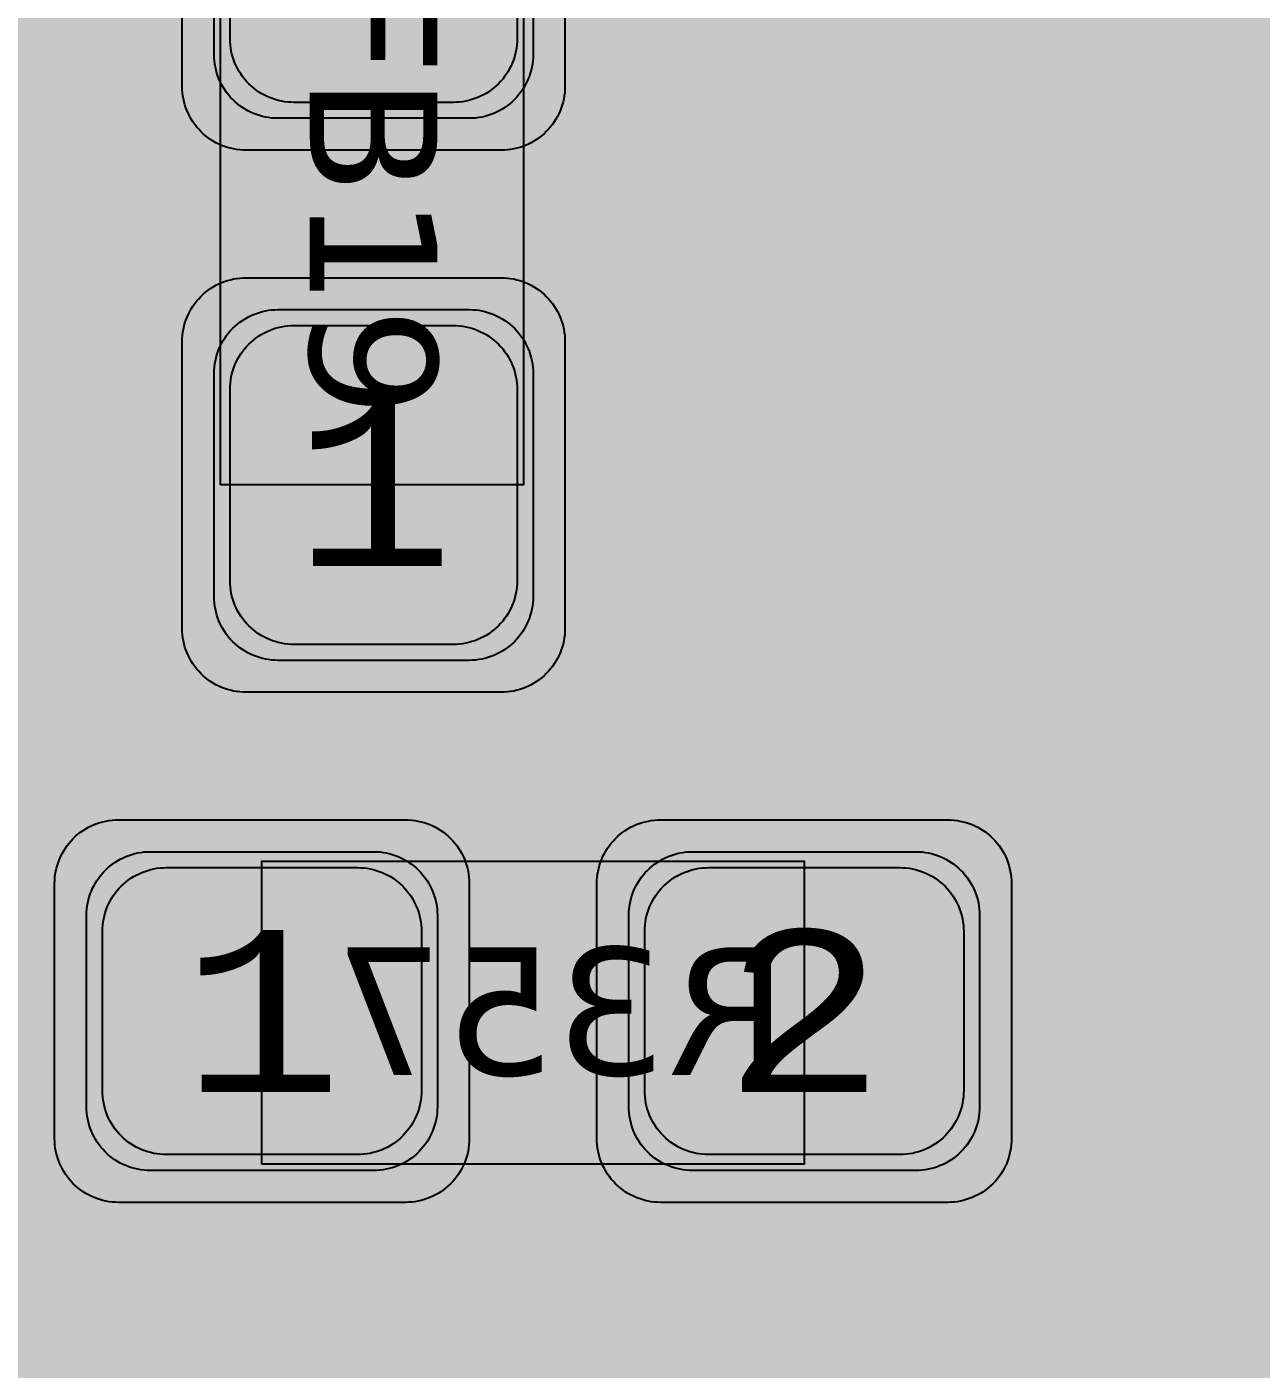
# Model space of a CAD drawing. Extents: x -28 to 199, y -61 to 255.
# Drawn here: x 136.163 to 140.033, y 117.627 to 121.837 of the extents above; entities that cross this region are included whole.
import ezdxf
from ezdxf.enums import TextEntityAlignment as Align

# ---------------------------------------------------------------- set-up
doc = ezdxf.new("R2010")
doc.units = 0
doc.header["$MEASUREMENT"] = 0
for name, color, linetype in [('ASSEMBLY_OUTLINES_BTM', 191, 'CONTINUOUS'), ('ASSEMBLY_OUTLINES_TOP', 102, 'CONTINUOUS'), ('ASSEMBLY_PART_NUMBERS_BTM', 191, 'CONTINUOUS'), ('ASSEMBLY_PART_NUMBERS_TOP', 102, 'CONTINUOUS'), ('ASSEMBLY_REF_DES_BTM', 191, 'CONTINUOUS'), ('ASSEMBLY_REF_DES_TOP', 102, 'CONTINUOUS'), ('DRILL_DRAWING', 21, 'CONTINUOUS'), ('GENERATED_SILKSCREEN_BTM', 255, 'CONTINUOUS'), ('GENERATED_SILKSCREEN_TOP', 140, 'CONTINUOUS'), ('PART_PADS_SMD_BTM', 10, 'CONTINUOUS'), ('PART_PADS_SMD_TOP', 150, 'CONTINUOUS'), ('PIN_NUMBERS_BTM', 8, 'CONTINUOUS'), ('PIN_NUMBERS_TOP', 8, 'CONTINUOUS'), ('PLACEMENT_OUTLINES_BTM', 222, 'CONTINUOUS'), ('PLACEMENT_OUTLINES_TOP', 130, 'CONTINUOUS'), ('PLANE_DATA_LAYER_TOP', 150, 'CONTINUOUS'), ('PLANE_SHAPES_LAYER_2', 230, 'CONTINUOUS'), ('PLANE_SHAPES_LAYER_3', 81, 'CONTINUOUS'), ('PLANE_SHAPES_LAYER_TOP', 150, 'CONTINUOUS'), ('SILKSCREEN_OUTLINES_BTM', 211, 'CONTINUOUS'), ('SILKSCREEN_OUTLINES_TOP', 150, 'CONTINUOUS'), ('SILKSCREEN_REF_DES_BTM', 211, 'CONTINUOUS'), ('SILKSCREEN_REF_DES_TOP', 150, 'CONTINUOUS'), ('SOLDERMASK_PADS_BTM', 12, 'CONTINUOUS'), ('SOLDERMASK_PADS_TOP', 180, 'CONTINUOUS'), ('SOLDERPASTE_PADS_BTM', 12, 'CONTINUOUS'), ('SOLDERPASTE_PADS_TOP', 180, 'CONTINUOUS'), ('TRACES_LAYER_2', 230, 'CONTINUOUS'), ('TRACES_LAYER_BOTTOM', 10, 'CONTINUOUS'), ('TRACES_LAYER_TOP', 150, 'CONTINUOUS')]:
    doc.layers.add(name, color=color, linetype=linetype)
doc.styles.add('COURIER_NEW', font='COUR.TTF')
doc.styles.add('VERDANA', font='verdana.TTF')
doc.styles.add('VERIBEST_GERBER_0', font='txt')

msp = doc.modelspace()

# ---------------------------------------------------------------- hatches: boundary and pattern name
at = {"layer": 'PLANE_DATA_LAYER_TOP'}
h = msp.add_hatch(color=256, dxfattribs=at)
h.paths.add_polyline_path([(145, 119.426166, -0.7996942034350105), (144.854968, 119.393477, 0.799697104217881), (142, 118.750001), (142, 118.749999, 0.799697104217881), (144.854968, 118.106523, -0.7996942034350105), (145, 118.073834), (145, 114.926166, -0.7996942034350105), (144.854968, 114.893477, 0.799697104217881), (142, 114.250001), (142, 114.249999, 0.799697104217881), (144.854968, 113.606523, -0.7996942034350105), (145, 113.573834), (145, 111.5762, -0.414213562373095), (144.9238, 111.5), (139.3262, 111.5, -0.414213562373095), (139.25, 111.5762), (139.25, 111.89139, -0.1579723180388741), (139.264481, 111.93608, 0.1579736474302208), (139.35, 112.2), (139.35, 113.3, 0.1579736474302208), (139.264481, 113.56392, -0.1579723180388741), (139.25, 113.60861), (139.25, 120.9238, -0.414213562373095), (139.3262, 121), (144.9238, 121, -0.414213562373095), (145, 120.9238)], flags=0)
h.paths.add_polyline_path([(141, 112.3, -0.9999999999999999), (142.2, 112.3, -0.9999999999999999)], flags=0)
at = {"layer": 'PLANE_SHAPES_LAYER_2'}
h = msp.add_hatch(color=256, dxfattribs=at)
h.paths.add_polyline_path([(169.5, 129.25), (149.5, 129.25), (142.25, 122), (142.25, 90.5), (147.5, 90.5), (147.5, 80), (154, 80), (154, 69.25), (131.75, 69.25), (131.75, 73.25), (121.25, 73.25), (121.25, 81), (110.5, 81), (110.5, 125.75), (106.5, 125.75), (106.5, 128.75), (93.5, 128.75), (93.5, 120.25), (91.75, 120.25), (91.75, 121.5), (80, 121.5), (80, 118.25), (73.25, 118.25), (73.25, 124.5), (67.5, 124.5), (67.5, 128), (57.75, 128), (57.75, 120.25), (55.25, 120.25), (55.25, 121.5), (47.5, 121.5), (47.5, 119), (35, 119), (35, 134.75), (32.75, 134.75), (32.75, 159.75), (29.25, 159.75), (29.25, 175.25), (22.5, 175.25), (22.5, 195.25), (17.25, 195.25), (17.25, 198), (22.5, 198), (22.5, 216.5), (40.25, 216.5), (40.25, 235.5), (54.5, 235.5), (54.5, 254), (87.25, 254), (87.25, 236.25), (86.25, 236.25), (86.25, 228.75), (81, 228.75), (81, 218.75), (95.25, 218.75), (95.25, 194.5), (87, 194.5), (87, 172), (131.1, 172), (131.1, 208.75), (115.5, 208.75), (115.5, 213.75), (106.75, 213.75), (106.75, 218.75), (110.25, 222.25), (110.25, 226.25), (142.5, 226.25), (142.5, 221.5), (160.5, 221.5), (160.5, 240.75), (169.5, 240.75)])
h.paths.add_polyline_path([(35.5, 149.5), (41.75, 149.5), (41.75, 152), (39.25, 152), (39.25, 154), (37.75, 154), (37.75, 152), (35.5, 152)], flags=16)
h.paths.add_polyline_path([(37.5, 125.75), (37.5, 128.75), (42.75, 128.75), (42.75, 125.75)], flags=16)
h.paths.add_polyline_path([(52, 127.75), (52, 130.75), (54.25, 130.75), (54.25, 127.75)], flags=16)
h.paths.add_polyline_path([(50.75, 219.5), (50.75, 226.5), (71.75, 226.5), (71.75, 219.5)], flags=16)
h.paths.add_polyline_path([(66.5, 150.75), (66.5, 177.5), (72.25, 177.5), (72.25, 150.75)], flags=16)
h.paths.add_polyline_path([(47.25, 185.25), (73, 185.25), (73, 188.25), (70.25, 188.25), (70.25, 191), (47.25, 191)], flags=16)
h.paths.add_polyline_path([(84.5, 208), (84.5, 212.75), (85, 212.75), (85, 208)], flags=16)
h.paths.add_polyline_path([(61.5, 137.25), (87.75, 137.25), (87.75, 140.5), (84.75, 140.5), (84.75, 143), (61.5, 143)], flags=16)
h.paths.add_polyline_path([(88.75, 127), (88.75, 130), (91, 130), (91, 127)], flags=16)
h.paths.add_polyline_path([(85.5, 130.25), (85.5, 132.5), (91, 132.5), (91, 130.25)], flags=16)
h.paths.add_polyline_path([(108.75, 142.25), (135.75, 142.25), (135.75, 145.75), (132.25, 145.75), (132.25, 149), (108.75, 149)], flags=16)
h.paths.add_polyline_path([(114.25, 126.75), (140.75, 126.75), (140.75, 129.75), (137.25, 129.75), (137.25, 133), (114.25, 133)], flags=16)
h.paths.add_polyline_path([(155.25, 180.25), (166.25, 180.25), (166.25, 186.25), (152.25, 186.25), (152.25, 183), (155.25, 183)], flags=16)
at = {"layer": 'PLANE_SHAPES_LAYER_3'}
h = msp.add_hatch(color=256, dxfattribs=at)
h.paths.add_polyline_path([(169.5, 129.25), (149.5, 129.25), (142.25, 122), (142.25, 90.5), (147.5, 90.5), (147.5, 80), (154, 80), (154, 69.25), (131.75, 69.25), (131.75, 73.25), (121.25, 73.25), (121.25, 81), (110.5, 81), (110.5, 125.75), (106.5, 125.75), (106.5, 128.75), (93.5, 128.75), (93.5, 120.25), (91.75, 120.25), (91.75, 121.5), (80, 121.5), (80, 118.25), (73.25, 118.25), (73.25, 124.5), (67.5, 124.5), (67.5, 127.75), (58.25, 127.75), (58.25, 130.25), (88.75, 130.25), (88.75, 127), (91, 127), (91, 132.5), (55, 132.5), (55, 131.25), (52, 131.25), (52, 127.75), (55, 127.75), (55, 127.25), (57.75, 127.25), (57.75, 120.25), (55.25, 120.25), (55.25, 121.5), (47.5, 121.5), (47.5, 119), (35, 119), (35, 134.75), (32.75, 134.75), (32.75, 159.75), (29.25, 159.75), (29.25, 175.25), (22.5, 175.25), (22.5, 195.25), (17.25, 195.25), (17.25, 198), (22.5, 198), (22.5, 216.5), (40.25, 216.5), (40.25, 235.5), (54.5, 235.5), (54.5, 254), (87.25, 254), (87.25, 236.25), (86.25, 236.25), (86.25, 228.75), (81, 228.75), (81, 218.75), (95.25, 218.75), (95.25, 194.5), (87, 194.5), (87, 172), (131.1, 172), (131.1, 208.75), (115.5, 208.75), (115.5, 213.75), (106.75, 213.75), (106.75, 218.75), (110.25, 222.25), (110.25, 226.25), (142.5, 226.25), (142.5, 221.5), (160.5, 221.5), (160.5, 240.75), (169.5, 240.75)])
h.paths.add_polyline_path([(35.5, 149.5), (41.75, 149.5), (41.75, 152), (39.25, 152), (39.25, 154), (37.75, 154), (37.75, 152), (35.5, 152)], flags=16)
h.paths.add_polyline_path([(37.5, 125.75), (37.5, 128.75), (42.75, 128.75), (42.75, 125.75)], flags=16)
h.paths.add_polyline_path([(50.75, 219.5), (50.75, 226.5), (71.75, 226.5), (71.75, 219.5)], flags=16)
h.paths.add_polyline_path([(66.5, 150.75), (66.5, 177.5), (72.25, 177.5), (72.25, 150.75)], flags=16)
h.paths.add_polyline_path([(47.25, 185.25), (73, 185.25), (73, 188.25), (70.25, 188.25), (70.25, 191), (47.25, 191)], flags=16)
h.paths.add_polyline_path([(84.5, 208), (84.5, 212.75), (85, 212.75), (85, 208)], flags=16)
h.paths.add_polyline_path([(61.5, 137.25), (87.75, 137.25), (87.75, 140.5), (84.75, 140.5), (84.75, 143), (61.5, 143)], flags=16)
h.paths.add_polyline_path([(108.75, 142.25), (135.75, 142.25), (135.75, 145.75), (132.25, 145.75), (132.25, 149), (108.75, 149)], flags=16)
h.paths.add_polyline_path([(114.25, 126.75), (140.75, 126.75), (140.75, 129.75), (137.25, 129.75), (137.25, 133), (114.25, 133)], flags=16)
h.paths.add_polyline_path([(155.25, 180.25), (166.25, 180.25), (166.25, 186.25), (152.25, 186.25), (152.25, 183), (155.25, 183)], flags=16)

# ---------------------------------------------------------------- linework, layer by layer
at = {"layer": 'ASSEMBLY_OUTLINES_BTM'}
msp.add_lwpolyline([(136.9, 118.27), (136.9, 119.22), (138.6, 119.22), (138.6, 118.27)], close=True, dxfattribs=at)
at = {"layer": 'ASSEMBLY_OUTLINES_TOP'}
msp.add_lwpolyline([(136.77, 120.4), (136.77, 122.1), (137.72, 122.1), (137.72, 120.4)], close=True, dxfattribs=at)
at = {"layer": 'GENERATED_SILKSCREEN_BTM', "const_width": 0.15}
for points in [[(135.8652, 120.8264), (136.1348, 120.8264), (136.138, 120.8272), (136.1412, 120.828), (136.1444, 120.8296), (136.2788, 120.9392), (136.2812, 120.9408), (136.282, 120.9416), (136.2836, 120.944), (136.2852, 120.9496), (136.286, 120.952), (136.286, 121.5008), (136.2852, 121.5048), (136.2836, 121.508), (136.282, 121.5096), (136.2812, 121.5112), (136.2788, 121.5136), (136.1444, 121.6232), (136.1412, 121.624), (136.1396, 121.6248), (136.138, 121.6256), (136.1348, 121.6264), (135.8652, 121.6264)], [(135.8708, 121.5936), (136.13, 121.5936), (136.2532, 121.4928), (136.2532, 121.2056), (136.1444, 121.2944), (136.1412, 121.2952), (136.1396, 121.296), (136.1388, 121.296), (136.1388, 121.2968), (136.1348, 121.2976), (135.8652, 121.2976)], [(136.4756, 121.3224), (136.4732, 121.324), (136.4724, 121.328), (136.4708, 121.332), (136.47, 121.336), (136.47, 121.5008), (136.4708, 121.5048), (136.4724, 121.5072), (136.4724, 121.5096), (136.4732, 121.5104), (136.4748, 121.5112), (136.4756, 121.5128), (136.6116, 121.6232), (136.6156, 121.6248), (136.6188, 121.6256), (136.622, 121.6264), (137.0252, 121.6264), (137.0324, 121.6248), (137.0372, 121.6208), (137.0412, 121.616), (137.0428, 121.6104), (137.0428, 120.8424), (137.0412, 120.836), (137.0372, 120.832), (137.0324, 120.8296), (137.0268, 120.8288), (137.0204, 120.8296), (137.0148, 120.832), (137.0108, 120.836), (137.0092, 120.8424), (137.0092, 121.2104), (136.6332, 121.2104), (136.502, 120.8376), (136.4988, 120.832), (136.4932, 120.8288), (136.4876, 120.828), (136.482, 120.8296), (136.4772, 120.832), (136.4732, 120.836), (136.4716, 120.8416), (136.4724, 120.848), (136.6036, 121.2208), (136.4756, 121.3224)], [(137.0092, 121.5936), (136.6268, 121.5936), (136.502, 121.4928), (136.502, 121.344), (136.6268, 121.2424), (137.0092, 121.2424), (137.0092, 121.5936)], [(136.2532, 121.164), (136.2532, 120.96), (136.13, 120.8592), (135.8716, 120.8592), (135.7468, 120.96), (135.7468, 121.164), (135.8716, 121.2656), (136.13, 121.2656), (136.2532, 121.164)], [(136.8136, 119.5204), (136.8152, 119.5148), (136.8144, 119.5092), (136.8112, 119.5044), (136.8064, 119.5012), (136.8008, 119.4996), (136.7952, 119.4988), (136.7904, 119.5004), (136.7864, 119.5052), (136.3552, 120.2724), (136.3536, 120.2764), (136.3536, 120.2796), (136.3536, 120.2828), (136.3552, 120.286), (136.3576, 120.2908), (136.3608, 120.294), (136.3648, 120.2956), (136.3688, 120.2964), (136.9088, 120.2964), (136.9144, 120.2948), (136.9192, 120.2908), (136.9216, 120.286), (136.9224, 120.2796), (136.9216, 120.274), (136.9192, 120.2684), (136.9144, 120.2644), (136.9088, 120.2636), (136.396, 120.2636), (136.8136, 119.5204)], [(137.5296, 120.0212), (137.5328, 120.0204), (137.5352, 120.0196), (137.5384, 120.018), (137.6472, 119.93), (137.6472, 120.2636), (137.1248, 120.2636), (137.1192, 120.2652), (137.1144, 120.2684), (137.112, 120.274), (137.1112, 120.2796), (137.112, 120.286), (137.1144, 120.2908), (137.1192, 120.2948), (137.1248, 120.2964), (137.6648, 120.2964), (137.6704, 120.2948), (137.6752, 120.2908), (137.6792, 120.286), (137.6808, 120.2804), (137.6808, 119.8956), (137.68, 119.89), (137.6776, 119.886), (137.6744, 119.8836), (137.6688, 119.882), (137.6656, 119.8804), (137.6616, 119.8796), (137.6576, 119.8804), (137.6544, 119.8828), (137.524, 119.9892), (137.2656, 119.9892), (137.1408, 119.8876), (137.1408, 119.63), (137.2656, 119.53), (137.524, 119.53), (137.6544, 119.6356), (137.66, 119.638), (137.6648, 119.638), (137.6704, 119.6348), (137.6744, 119.6308), (137.6776, 119.6252), (137.6792, 119.6196), (137.6784, 119.6164), (137.6776, 119.614), (137.676, 119.6116), (137.6736, 119.61), (137.5384, 119.4996), (137.536, 119.498), (137.5328, 119.498), (137.5296, 119.4964), (137.26, 119.4964), (137.2584, 119.4964), (137.2568, 119.4972), (137.256, 119.4972), (137.2544, 119.498), (137.2528, 119.498), (137.2496, 119.4996), (137.1144, 119.61), (137.112, 119.6124), (137.1112, 119.614), (137.1096, 119.6188), (137.1088, 119.622), (137.1088, 119.8956), (137.1096, 119.8988), (137.1112, 119.9036), (137.1112, 119.9052), (137.1128, 119.906), (137.1136, 119.9076), (137.1144, 119.9092), (137.2496, 120.018), (137.2536, 120.0196), (137.2568, 120.0204), (137.26, 120.0212), (137.5296, 120.0212)], [(138.2944, 119.4996), (138.4296, 119.6092), (138.432, 119.6108), (138.4336, 119.6132), (138.4344, 119.6156), (138.4344, 119.618), (138.4336, 119.6236), (138.4304, 119.6292), (138.4264, 119.6332), (138.4216, 119.6364), (138.416, 119.6372), (138.4104, 119.6356), (138.28, 119.5292), (138.0216, 119.5292), (137.8968, 119.63), (137.8968, 119.7788), (138.02, 119.8804), (138.1528, 119.8804), (138.1592, 119.882), (138.1632, 119.8852), (138.1656, 119.8908), (138.1664, 119.8964), (138.1656, 119.902), (138.1632, 119.9068), (138.1592, 119.9108), (138.1528, 119.9124), (138.02, 119.9124), (137.8968, 120.014), (137.8968, 120.1628), (138.0216, 120.2636), (138.28, 120.2636), (138.4104, 120.1572), (138.416, 120.1556), (138.4216, 120.1564), (138.4264, 120.1588), (138.4304, 120.1636), (138.4336, 120.1684), (138.4344, 120.174), (138.4344, 120.1772), (138.4336, 120.1796), (138.432, 120.182), (138.4296, 120.1836), (138.2944, 120.2932), (138.292, 120.294), (138.2896, 120.2948), (138.2888, 120.2956), (138.2856, 120.2964), (138.016, 120.2964), (138.012, 120.2956), (138.0104, 120.2948), (138.0088, 120.294), (138.0056, 120.2932), (137.8704, 120.1836), (137.868, 120.1796), (137.8672, 120.1764), (137.8656, 120.174), (137.8648, 120.1708), (137.8648, 120.006), (137.8656, 120.0036), (137.8672, 119.998), (137.868, 119.994), (137.8704, 119.9924), (137.988, 119.8964), (137.8704, 119.8004), (137.8696, 119.7988), (137.868, 119.7972), (137.8672, 119.7964), (137.8672, 119.7948), (137.8656, 119.7892), (137.8648, 119.7868), (137.8648, 119.622), (137.8656, 119.618), (137.8672, 119.6148), (137.868, 119.6116), (137.8704, 119.6092), (138.0056, 119.4996), (138.0088, 119.498), (138.0096, 119.4972), (138.012, 119.4972), (138.0128, 119.4964), (138.0136, 119.4964), (138.016, 119.4964), (138.2856, 119.4964), (138.2888, 119.4972), (138.292, 119.498), (138.2944, 119.4996)], [(138.6256, 119.9924), (138.6232, 119.994), (138.6224, 119.998), (138.6208, 120.002), (138.62, 120.006), (138.62, 120.1708), (138.6208, 120.1748), (138.6224, 120.1772), (138.6224, 120.1796), (138.6232, 120.1804), (138.6248, 120.1812), (138.6256, 120.1828), (138.7616, 120.2932), (138.7656, 120.2948), (138.7688, 120.2956), (138.772, 120.2964), (139.1752, 120.2964), (139.1824, 120.2948), (139.1872, 120.2908), (139.1912, 120.286), (139.1928, 120.2804), (139.1928, 119.5124), (139.1912, 119.506), (139.1872, 119.502), (139.1824, 119.4996), (139.1768, 119.4988), (139.1704, 119.4996), (139.1648, 119.502), (139.1608, 119.506), (139.1592, 119.5124), (139.1592, 119.8804), (138.7832, 119.8804), (138.652, 119.5076), (138.6488, 119.502), (138.6432, 119.4988), (138.6376, 119.498), (138.632, 119.4996), (138.6272, 119.502), (138.6232, 119.506), (138.6216, 119.5116), (138.6224, 119.518), (138.7536, 119.8908), (138.6256, 119.9924)], [(139.1592, 120.2636), (138.7768, 120.2636), (138.652, 120.1628), (138.652, 120.014), (138.7768, 119.9124), (139.1592, 119.9124), (139.1592, 120.2636)], [(139.9976, 117.7004), (139.9992, 117.6948), (139.9984, 117.6892), (139.9952, 117.6844), (139.9904, 117.6812), (139.9848, 117.6796), (139.9792, 117.6788), (139.9744, 117.6804), (139.9704, 117.6852), (139.5392, 118.4524), (139.5376, 118.4564), (139.5376, 118.4596), (139.5376, 118.4628), (139.5392, 118.466), (139.5416, 118.4708), (139.5448, 118.474), (139.5488, 118.4756), (139.5528, 118.4764), (140.0928, 118.4764), (140.0984, 118.4748), (140.1032, 118.4708), (140.1056, 118.466), (140.1064, 118.4596), (140.1056, 118.454), (140.1032, 118.4484), (140.0984, 118.4444), (140.0928, 118.4436), (139.58, 118.4436), (139.9976, 117.7004)]]:
    msp.add_lwpolyline(points, dxfattribs=at)
for points in [[(138.033844, 119.220005, 1.1642e-05), (138.033836, 119.219995), (137.466164, 119.219995, 1.1642e-05), (137.466156, 119.220005), (138.033844, 119.220005)], [(138.042098, 118.269995), (137.457902, 118.269995, 1.22306e-05), (137.457911, 118.270005), (138.042089, 118.270005, 1.22306e-05), (138.042098, 118.269995)], [(139.200005, 117.3), (139.199995, 117.3), (139.199995, 117.599995), (136.300005, 117.599995), (136.300005, 117.3), (136.299995, 117.3), (136.299995, 117.6, -0.4142135624), (136.3, 117.600005), (139.2, 117.600005, -0.4142135624), (139.200005, 117.6), (139.200005, 117.3)]]:
    msp.add_lwpolyline(points, format="xyb", dxfattribs=at)
at = {"layer": 'GENERATED_SILKSCREEN_TOP', "const_width": 0.15}
for points in [[(139.0932, 121.2408), (139.2076, 121.344), (139.2116, 121.3496), (139.2132, 121.3552), (139.2132, 121.7704), (139.2116, 121.776), (139.2084, 121.7808), (139.2028, 121.7848), (139.1972, 121.7864), (138.8476, 121.7864), (138.8452, 121.7864), (138.8428, 121.7864), (138.4292, 121.7864), (138.4236, 121.7848), (138.418, 121.7808), (138.414, 121.776), (138.4132, 121.7704), (138.4132, 121.3504), (138.5276, 121.2192), (138.5324, 121.216), (138.5388, 121.2144), (138.71, 121.2144), (138.8428, 121.332), (138.91, 121.248), (138.9132, 121.2456), (138.9172, 121.2432), (138.9212, 121.2416), (138.9236, 121.2408), (139.0932, 121.2408)], [(138.8284, 121.7528), (138.8284, 121.364), (138.6964, 121.2464), (138.546, 121.2464), (138.446, 121.3616), (138.446, 121.7528), (138.8284, 121.7528)], [(139.1804, 121.7528), (139.1804, 121.3632), (139.0812, 121.2736), (138.9324, 121.2736), (138.8612, 121.3616), (138.8612, 121.7528), (139.1804, 121.7528)], [(138.446, 120.9144), (138.4452, 120.9208), (138.4412, 120.924), (138.4356, 120.9264), (138.4292, 120.9272), (138.4236, 120.9264), (138.418, 120.924), (138.414, 120.9208), (138.4132, 120.9144), (138.4132, 120.6024), (138.414, 120.5968), (138.418, 120.592), (138.4236, 120.5896), (138.4292, 120.5888), (138.4356, 120.5896), (138.4412, 120.592), (138.4452, 120.5968), (138.446, 120.6024), (138.446, 120.7432), (139.1972, 120.7432), (139.2028, 120.744), (139.2068, 120.7464), (139.2092, 120.7504), (139.21, 120.756), (139.2108, 120.76), (139.2108, 120.764), (139.2092, 120.7672), (139.206, 120.7704), (138.9868, 120.9264), (138.9812, 120.9288), (138.9764, 120.9288), (138.9708, 120.9264), (138.9668, 120.9224), (138.9636, 120.9176), (138.962, 120.912), (138.9636, 120.9064), (138.9676, 120.9024), (139.1468, 120.7744), (138.446, 120.7744), (138.446, 120.9144)], [(138.4164, 120.16), (138.526, 120.2944), (138.53, 120.2984), (138.5348, 120.2992), (138.5404, 120.2984), (138.546, 120.2952), (138.5508, 120.292), (138.5532, 120.2864), (138.554, 120.2816), (138.5524, 120.276), (138.446, 120.1456), (138.446, 119.8872), (138.5468, 119.7624), (138.834, 119.7624), (138.746, 119.8712), (138.7444, 119.8744), (138.7436, 119.8752), (138.7428, 119.8776), (138.7428, 119.8808), (138.7428, 120.1504), (138.7428, 120.1536), (138.7452, 120.1584), (138.746, 120.16), (138.8548, 120.2944), (138.8556, 120.296), (138.8572, 120.2976), (138.8596, 120.2992), (138.8652, 120.3008), (138.8684, 120.3016), (139.0876, 120.3016), (139.0916, 120.3008), (139.0948, 120.2992), (139.0972, 120.2976), (139.098, 120.296), (139.1004, 120.2944), (139.21, 120.16), (139.2108, 120.1568), (139.2116, 120.1544), (139.2124, 120.1536), (139.2132, 120.1504), (139.2132, 119.8808), (139.2124, 119.8776), (139.2124, 119.8768), (139.2116, 119.876), (139.2108, 119.8736), (139.21, 119.8704), (139.1004, 119.736), (139.0972, 119.7336), (139.0932, 119.7328), (139.0908, 119.7312), (139.0876, 119.7304), (138.5388, 119.7304), (138.5364, 119.7312), (138.5308, 119.7328), (138.5292, 119.7336), (138.526, 119.736), (138.4164, 119.8704), (138.4148, 119.8744), (138.414, 119.8752), (138.414, 119.8768), (138.414, 119.8784), (138.4132, 119.8792), (138.4132, 119.8808), (138.4132, 120.1504), (138.414, 120.1536), (138.4148, 120.1568), (138.4164, 120.16)], [(139.0796, 120.2688), (138.8764, 120.2688), (138.7748, 120.1456), (138.7748, 119.8872), (138.8764, 119.7624), (139.0796, 119.7624), (139.1804, 119.8872), (139.1804, 120.1456), (139.0796, 120.2688)], [(137.4892, 118.2252), (137.4908, 118.2228), (137.4948, 118.222), (137.4988, 118.2196), (137.5028, 118.2196), (137.6676, 118.2196), (137.6716, 118.2196), (137.674, 118.222), (137.6764, 118.222), (137.6772, 118.2228), (137.678, 118.2236), (137.6804, 118.2252), (137.79, 118.3612), (137.7916, 118.3652), (137.7924, 118.3676), (137.7932, 118.3716), (137.7932, 118.7748), (137.7916, 118.782), (137.7876, 118.786), (137.7836, 118.7908), (137.7772, 118.7924), (137.0092, 118.7924), (137.0028, 118.7908), (136.9988, 118.7868), (136.9964, 118.782), (136.9956, 118.7764), (136.9964, 118.77), (136.9988, 118.7644), (137.0028, 118.7604), (137.0092, 118.7588), (137.3772, 118.7588), (137.3772, 118.3828), (137.0044, 118.2516), (136.9988, 118.2484), (136.9956, 118.2428), (136.9948, 118.2364), (136.9964, 118.2316), (136.9996, 118.2268), (137.0036, 118.2228), (137.0084, 118.2204), (137.0148, 118.222), (137.3876, 118.3532), (137.4892, 118.2252)], [(137.7604, 118.7588), (137.7604, 118.3756), (137.6596, 118.2516), (137.5108, 118.2516), (137.4092, 118.3756), (137.4092, 118.7588), (137.7604, 118.7588)], [(137.026, 117.9204), (137.0252, 117.9268), (137.0212, 117.93), (137.0156, 117.9324), (137.0092, 117.9332), (137.0036, 117.9324), (136.998, 117.93), (136.994, 117.9268), (136.9932, 117.9204), (136.9932, 117.6084), (136.994, 117.6028), (136.998, 117.598), (137.0036, 117.5956), (137.0092, 117.5948), (137.0156, 117.5956), (137.0212, 117.598), (137.0252, 117.6028), (137.026, 117.6084), (137.026, 117.7492), (137.7772, 117.7492), (137.7828, 117.75), (137.7868, 117.7524), (137.7892, 117.7564), (137.79, 117.762), (137.7908, 117.766), (137.7908, 117.77), (137.7892, 117.7732), (137.786, 117.7764), (137.5668, 117.9324), (137.5612, 117.9348), (137.5564, 117.9348), (137.5508, 117.9324), (137.5468, 117.9284), (137.5436, 117.9236), (137.542, 117.918), (137.5436, 117.9124), (137.5476, 117.9084), (137.7268, 117.7804), (137.026, 117.7804), (137.026, 117.9204)]]:
    msp.add_lwpolyline(points, dxfattribs=at)
for points in [[(136.770005, 120.957911, 1.22306e-05), (136.769995, 120.957902), (136.769995, 121.542098, 1.22306e-05), (136.770005, 121.542089), (136.770005, 120.957911)], [(137.720005, 120.966156, 1.1642e-05), (137.719995, 120.966164), (137.719995, 121.533836, 1.1642e-05), (137.720005, 121.533844), (137.720005, 120.966156)]]:
    msp.add_lwpolyline(points, format="xyb", dxfattribs=at)
at = {"layer": 'PART_PADS_SMD_BTM'}
for points in [[(136.35, 119.05, -0.4142135624), (136.55, 119.25), (137.25, 119.25, -0.4142135624), (137.45, 119.05), (137.45, 118.45, -0.4142135624), (137.25, 118.25), (136.55, 118.25, -0.4142135624), (136.35, 118.45)], [(138.05, 119.05, -0.4142135624), (138.25, 119.25), (138.95, 119.25, -0.4142135624), (139.15, 119.05), (139.15, 118.45, -0.4142135624), (138.95, 118.25), (138.25, 118.25, -0.4142135624), (138.05, 118.45)]]:
    msp.add_lwpolyline(points, format="xyb", close=True, dxfattribs=at)
at = {"layer": 'PART_PADS_SMD_TOP'}
for points in [[(136.95, 121.55, -0.4142135624), (136.75, 121.75), (136.75, 122.45, -0.4142135624), (136.95, 122.65), (137.55, 122.65, -0.4142135624), (137.75, 122.45), (137.75, 121.75, -0.4142135624), (137.55, 121.55)], [(136.95, 119.85, -0.4142135624), (136.75, 120.05), (136.75, 120.75, -0.4142135624), (136.95, 120.95), (137.55, 120.95, -0.4142135624), (137.75, 120.75), (137.75, 120.05, -0.4142135624), (137.55, 119.85)]]:
    msp.add_lwpolyline(points, format="xyb", close=True, dxfattribs=at)
at = {"layer": 'PLACEMENT_OUTLINES_BTM'}
msp.add_lwpolyline([(136.9, 118.27), (136.9, 119.22), (138.6, 119.22), (138.6, 118.27)], close=True, dxfattribs=at)
at = {"layer": 'PLACEMENT_OUTLINES_TOP'}
msp.add_lwpolyline([(136.77, 120.4), (136.77, 122.1), (137.72, 122.1), (137.72, 120.4)], close=True, dxfattribs=at)
at = {"layer": 'PLANE_SHAPES_LAYER_TOP'}
msp.add_solid([(139.25, 111.5), (145, 111.5), (139.25, 121), (145, 121)], dxfattribs=at)
at = {"layer": 'SILKSCREEN_OUTLINES_BTM'}
msp.add_lwpolyline([(136.9, 118.27), (136.9, 119.22), (138.6, 119.22), (138.6, 118.27)], close=True, dxfattribs=at)
at = {"layer": 'SILKSCREEN_OUTLINES_TOP'}
msp.add_lwpolyline([(136.77, 120.4), (136.77, 122.1), (137.72, 122.1), (137.72, 120.4)], close=True, dxfattribs=at)
at = {"layer": 'SOLDERMASK_PADS_BTM'}
for points in [[(136.25, 119.15, -0.4142135624), (136.45, 119.35), (137.35, 119.35, -0.4142135624), (137.55, 119.15), (137.55, 118.35, -0.4142135624), (137.35, 118.15), (136.45, 118.15, -0.4142135624), (136.25, 118.35)], [(137.95, 119.15, -0.4142135624), (138.15, 119.35), (139.05, 119.35, -0.4142135624), (139.25, 119.15), (139.25, 118.35, -0.4142135624), (139.05, 118.15), (138.15, 118.15, -0.4142135624), (137.95, 118.35)]]:
    msp.add_lwpolyline(points, format="xyb", close=True, dxfattribs=at)
at = {"layer": 'SOLDERMASK_PADS_TOP'}
for points in [[(136.85, 121.45, -0.4142135624), (136.65, 121.65), (136.65, 122.55, -0.4142135624), (136.85, 122.75), (137.65, 122.75, -0.4142135624), (137.85, 122.55), (137.85, 121.65, -0.4142135624), (137.65, 121.45)], [(136.85, 119.75, -0.4142135624), (136.65, 119.95), (136.65, 120.85, -0.4142135624), (136.85, 121.05), (137.65, 121.05, -0.4142135624), (137.85, 120.85), (137.85, 119.95, -0.4142135624), (137.65, 119.75)]]:
    msp.add_lwpolyline(points, format="xyb", close=True, dxfattribs=at)
at = {"layer": 'SOLDERPASTE_PADS_BTM'}
for points in [[(136.4, 119, -0.4142135624), (136.6, 119.2), (137.2, 119.2, -0.4142135624), (137.4, 119), (137.4, 118.5, -0.4142135624), (137.2, 118.3), (136.6, 118.3, -0.4142135624), (136.4, 118.5)], [(138.1, 119, -0.4142135624), (138.3, 119.2), (138.9, 119.2, -0.4142135624), (139.1, 119), (139.1, 118.5, -0.4142135624), (138.9, 118.3), (138.3, 118.3, -0.4142135624), (138.1, 118.5)]]:
    msp.add_lwpolyline(points, format="xyb", close=True, dxfattribs=at)
at = {"layer": 'SOLDERPASTE_PADS_TOP'}
for points in [[(137, 121.6, -0.4142135624), (136.8, 121.8), (136.8, 122.4, -0.4142135624), (137, 122.6), (137.5, 122.6, -0.4142135624), (137.7, 122.4), (137.7, 121.8, -0.4142135624), (137.5, 121.6)], [(137, 119.9, -0.4142135624), (136.8, 120.1), (136.8, 120.7, -0.4142135624), (137, 120.9), (137.5, 120.9, -0.4142135624), (137.7, 120.7), (137.7, 120.1, -0.4142135624), (137.5, 119.9)]]:
    msp.add_lwpolyline(points, format="xyb", close=True, dxfattribs=at)
at = {"layer": 'TRACES_LAYER_2', "const_width": 0.5}
msp.add_lwpolyline([(144.8, 134.4), (144.8, 129.208675), (140.095325, 124.504), (139.334129, 124.504), (138.746, 123.915871), (138.746, 123.154675), (138.588693, 122.997368), (138.588693, 108.652515), (139.321288, 107.91992), (139.321288, 107.878712), (139.8, 107.4)], dxfattribs=at)
at = {"layer": 'TRACES_LAYER_BOTTOM'}
for points, const_width in [([(151.85, 76.5), (151.372167, 76.5), (151.372167, 77.325), (146.204785, 82.492382), (146.204785, 91.474285), (140.882213, 96.796857), (140.882213, 118.741279), (137.753265, 121.870227), (128.688428, 121.870227), (127.75, 122.808655), (127.75, 123.9)], 0.35), ([(141.6, 112.3), (141.6, 118.975655), (137.931478, 122.644177), (133.678823, 122.644177), (133.25, 123.073), (133.25, 123.9)], 0.35), ([(126, 123.9), (126, 121.662601), (126.526518, 121.136083), (137.566081, 121.136083), (140.427, 118.275164), (140.427, 99.777), (138.15, 97.5), (138.1, 97.5)], 0.254), ([(138.6, 118.75), (138.6, 119.530821), (137.475182, 120.655639), (128.522554, 120.655639), (127.9, 120.033085), (127.9, 118.5)], 0.254), ([(136.9, 118.75), (136.85, 118.75), (136.175, 118.075), (136.175, 116.75)], 0.35)]:
    msp.add_lwpolyline(points, dxfattribs=dict(at, const_width=const_width))
at = {"layer": 'TRACES_LAYER_TOP'}
for points, const_width in [([(135.1, 110.4), (135.1, 113.096765), (138.789783, 116.786548), (138.789783, 121.182536), (139.066339, 121.459092), (143.462327, 121.459092), (150.703089, 128.699854)], 0.35), ([(137.25, 120.4), (137.25, 119.15), (135.5, 117.4), (135.5, 117.35)], 0.254)]:
    msp.add_lwpolyline(points, dxfattribs=dict(at, const_width=const_width))

# ---------------------------------------------------------------- texts
at = {"layer": 'ASSEMBLY_PART_NUMBERS_BTM', "style": 'VERIBEST_GERBER_0', "text_generation_flag": 2}
for s, p in [('MCR25JZHJ000', (139.21, 130)), ('ERJ-3EKF6200V', (135.79, 124.75))]:
    msp.add_text(s, height=2.032, rotation=90, dxfattribs=at).set_placement(p, align=Align.TOP_LEFT)
msp.add_text('ERJ-3EKF1022V', height=2.032, dxfattribs=at).set_placement((137.75, 121.29), align=Align.TOP_LEFT)
at = {"layer": 'ASSEMBLY_PART_NUMBERS_TOP', "style": 'VERIBEST_GERBER_0'}
for s, p in [('CL10B104KB8SFNC', (123.5, 121.79)), ('ADG736BRMZ-REEL7', (130.5, 120.29)), ('ERJ-3GEY0R00V', (129, 119.21)), ('MMZ1608A182B', (123.5, 118.21))]:
    msp.add_text(s, height=2.032, dxfattribs=at).set_placement(p, align=Align.TOP_LEFT)
msp.add_text('MMZ1608A182B', height=2.032, rotation=270, dxfattribs=at).set_placement((139.79, 121.25), align=Align.TOP_LEFT)
at = {"layer": 'ASSEMBLY_REF_DES_BTM', "style": 'VERDANA', "text_generation_flag": 2}
msp.add_text('R357', height=0.4, dxfattribs=at).set_placement((138.55, 118.95), align=Align.TOP_LEFT)
at = {"layer": 'ASSEMBLY_REF_DES_TOP', "style": 'VERDANA'}
msp.add_text('FB19', height=0.4, rotation=270, dxfattribs=at).set_placement((137.45, 122), align=Align.TOP_LEFT)
at = {"layer": 'DRILL_DRAWING', "style": 'VERIBEST_GERBER_0'}
msp.add_text('A', height=2, dxfattribs=at).set_placement((135.7, 119.7), align=Align.MIDDLE_CENTER)
at = {"layer": 'PIN_NUMBERS_BTM', "style": 'COURIER_NEW'}
for s, p in [('1', (137.25, 120.4)), ('1', (136.9, 118.75)), ('2', (138.6, 118.75))]:
    msp.add_text(s, height=0.508, dxfattribs=at).set_placement(p, align=Align.MIDDLE_CENTER)
at = {"layer": 'PIN_NUMBERS_TOP', "style": 'COURIER_NEW'}
for s, p in [('1', (137.25, 120.4)), ('1', (136.9, 118.75)), ('2', (138.6, 118.75))]:
    msp.add_text(s, height=0.508, dxfattribs=at).set_placement(p, align=Align.MIDDLE_CENTER)
at = {"layer": 'SILKSCREEN_REF_DES_BTM', "style": 'VERIBEST_GERBER_0', "text_generation_flag": 2}
for s, p in [('R670', (137.15, 121.64)), ('R357', (139.3, 120.31)), ('V17', (141.7, 118.49))]:
    msp.add_text(s, height=0.8, dxfattribs=at).set_placement(p, align=Align.TOP_LEFT)
at = {"layer": 'SILKSCREEN_REF_DES_TOP', "style": 'VERIBEST_GERBER_0'}
for s, p in [('FB19', (139.21, 122.65)), ('R197', (137.79, 118.9))]:
    msp.add_text(s, height=0.8, rotation=270, dxfattribs=at).set_placement(p, align=Align.TOP_LEFT)

doc.saveas('drawing.dxf')
